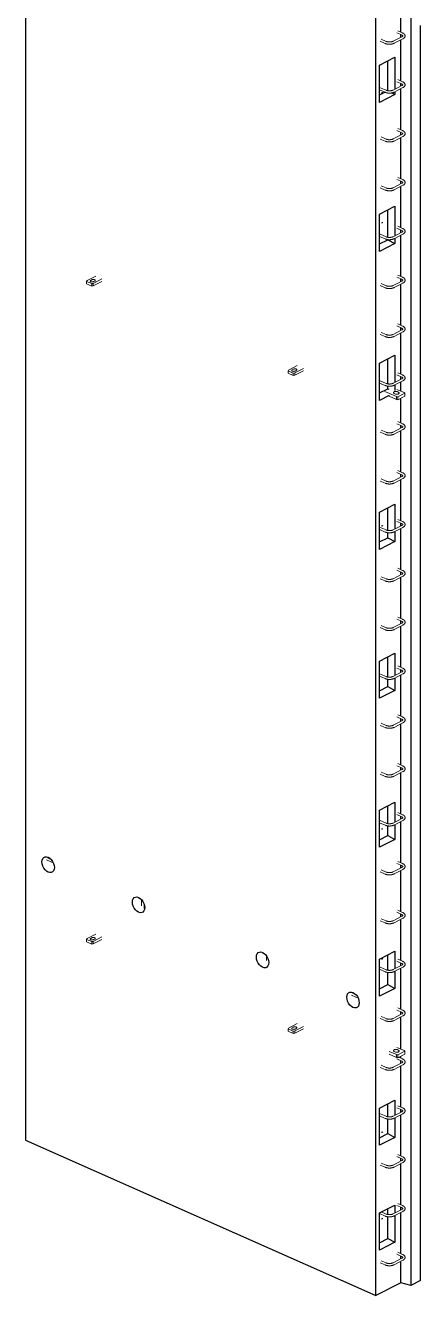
# Model space of a CAD drawing. Header units: millimetres. Extents: x -4792 to 8524, y 1067 to 19348.
# Drawn here: x 2716 to 4115, y 5855 to 10353 of the extents above; entities that cross this region are included whole.
import ezdxf

# ---------------------------------------------------------------- set-up
doc = ezdxf.new("R2010")
doc.units = ezdxf.units.MM
for name, color, linetype, lineweight in [('A-GENM', 13, 'Continuous', 18), ('A-WALL', 113, 'Continuous', 25), ('S-RBAR', 171, 'Continuous', 18)]:
    doc.layers.add(name, color=color, linetype=linetype, lineweight=lineweight)

# ---------------------------------------------------------------- blocks, each defined once
blk = doc.blocks.new('Rebar Bar - Part 2980172403-431004-3D Ortho')
at = {"layer": 'S-RBAR'}
blk.add_line((9966.4, 7041.2), (9966.4, 7058.5), dxfattribs=at)
blk = doc.blocks.new('Rebar Bar - Part 2980172403-V1-3D Ortho')
at = {"layer": 'S-RBAR'}
for p, q in [((9524, 7257.6), (9524, 7234.8)), ((9534, 7226), (9534, 7240.3))]:
    blk.add_line(p, q, dxfattribs=at)
blk = doc.blocks.new('Rebar Bar - Part 2031897438-431004-3D Ortho')
at = {"layer": 'S-RBAR'}
for p, q in [((9188.3, 7397.9), (9212.1, 7387.3)), ((9203.9, 7399.7), (9192, 7405))]:
    blk.add_line(p, q, dxfattribs=at)
blk = doc.blocks.new('Rebar Bar - Part 776176355-431004-3D Ortho')
at = {"layer": 'S-RBAR'}
blk.add_polyline3d([(10378.3, 12262.3, 0), (10377.2, 12261.7, 0), (10376, 12261.2, 0), (10374.8, 12260.7, 0), (10373.6, 12260.2, 0)], dxfattribs=at)
blk = doc.blocks.new('Rebar Bar - Part 2031897438-V2-3D Ortho')
at = {"layer": 'S-RBAR'}
for p, q in [((10267.4, 6918.9), (10291.2, 6908.3)), ((10283, 6920.8), (10271.1, 6926))]:
    blk.add_line(p, q, dxfattribs=at)
blk = doc.blocks.new('RR spread anchor face based - RR-SA-2_5-150-1726819-3D Ortho')
at = {"layer": 'A-GENM'}
for p, q in [((9362.3, 13461), (9331.6, 13445.3)), ((9353.6, 13435.5), (9384.3, 13451.2)), ((9331.6, 13445.3), (9330.1, 13442.7)), ((9330.1, 13442.7), (9348.3, 13434.6)), ((9330.1, 13442.7), (9330.1, 13433.9)), ((9348.3, 13425.8), (9330.1, 13433.9)), ((9344.6, 13446.3), (9348.7, 13448.4)), ((9348.3, 13434.6), (9353.6, 13435.5)), ((9348.3, 13434.6), (9348.3, 13425.8)), ((9353.6, 13426.7), (9348.3, 13425.8)), ((9384.3, 13442.4), (9353.6, 13426.7)), ((9353.6, 13435.5), (9353.6, 13426.7)), ((9359, 13443.9), (9354.9, 13441.8))]:
    blk.add_line(p, q, dxfattribs=at)
for points in [[(9348.7, 13448.4, 0), (9350.1, 13449, 0), (9351.8, 13449.3, 0), (9353.6, 13449.5, 0), (9355.4, 13449.4, 0), (9357.1, 13449.1, 0), (9358.6, 13448.6, 0), (9359.8, 13447.9, 0), (9360.5, 13447.1, 0), (9360.9, 13446.3, 0), (9360.7, 13445.4, 0), (9360, 13444.6, 0), (9359, 13443.9, 0)], [(9354.9, 13441.8, 0), (9353.5, 13441.2, 0), (9351.8, 13440.9, 0), (9350, 13440.7, 0), (9348.2, 13440.8, 0), (9346.5, 13441.1, 0), (9345, 13441.6, 0), (9343.8, 13442.3, 0), (9343.1, 13443.1, 0), (9342.8, 13443.9, 0)], [(9342.9, 13444.8, 0), (9343.6, 13445.6, 0), (9344.6, 13446.3, 0)]]:
    blk.add_polyline3d(points, dxfattribs=at)
blk = doc.blocks.new('RR spread anchor face based - RR-SA-2_5-150-V3-3D Ortho')
at = {"layer": 'A-GENM'}
for p, q in [((10075.9, 13144.5), (10044.9, 13128.7)), ((10066.9, 13118.9), (10097.6, 13134.6)), ((10044.9, 13128.7), (10043.4, 13126.1)), ((10043.4, 13126.1), (10061.6, 13118)), ((10043.4, 13126.1), (10043.4, 13117.3)), ((10061.6, 13109.2), (10043.4, 13117.3)), ((10057.9, 13129.7), (10062, 13131.8)), ((10061.6, 13118), (10066.9, 13118.9)), ((10061.6, 13118), (10061.6, 13109.2)), ((10066.9, 13110.1), (10061.6, 13109.2)), ((10097.6, 13125.8), (10066.9, 13110.1)), ((10066.9, 13118.9), (10066.9, 13110.1)), ((10072.3, 13127.3), (10068.2, 13125.2))]:
    blk.add_line(p, q, dxfattribs=at)
for points in [[(10068.2, 13125.2, 0), (10066.8, 13124.6, 0), (10065.1, 13124.3, 0), (10063.3, 13124.1, 0), (10061.5, 13124.2, 0), (10059.8, 13124.5, 0), (10058.3, 13125, 0), (10057.1, 13125.7, 0), (10056.4, 13126.5, 0), (10056.1, 13127.3, 0)], [(10056.2, 13128.2, 0), (10056.9, 13129, 0), (10057.9, 13129.7, 0)], [(10062, 13131.8, 0), (10063.4, 13132.4, 0), (10065.1, 13132.7, 0), (10066.9, 13132.9, 0), (10068.7, 13132.8, 0), (10070.4, 13132.5, 0), (10071.9, 13132, 0), (10073.1, 13131.3, 0), (10073.9, 13130.5, 0), (10074.2, 13129.7, 0), (10074, 13128.8, 0), (10073.3, 13128, 0), (10072.3, 13127.3, 0)]]:
    blk.add_polyline3d(points, dxfattribs=at)
blk = doc.blocks.new('RR spread anchor face based - RR-SA-2_5-150-V4-3D Ortho')
at = {"layer": 'A-GENM'}
for p, q in [((10044.9, 9132.3), (10043.4, 9129.8)), ((10075.9, 9148.2), (10044.9, 9132.3)), ((10057.9, 9133.4), (10062, 9135.5)), ((10066.9, 9122.6), (10097.4, 9138.2)), ((10072.3, 9130.9), (10068.2, 9128.9)), ((10043.4, 9129.8), (10061.6, 9121.7)), ((10043.4, 9129.8), (10043.4, 9121)), ((10061.6, 9112.9), (10043.4, 9121)), ((10061.6, 9121.7), (10066.9, 9122.6)), ((10061.6, 9121.7), (10061.6, 9112.9)), ((10066.9, 9113.8), (10061.6, 9112.9)), ((10097.6, 9129.5), (10066.9, 9113.8)), ((10066.9, 9122.6), (10066.9, 9113.8))]:
    blk.add_line(p, q, dxfattribs=at)
for points in [[(10068.2, 9128.9, 0), (10066.8, 9128.3, 0), (10065.1, 9127.9, 0), (10063.3, 9127.8, 0), (10061.5, 9127.9, 0), (10059.8, 9128.2, 0), (10058.3, 9128.7, 0), (10057.1, 9129.4, 0), (10056.4, 9130.2, 0), (10056.1, 9131, 0)], [(10056.2, 9131.9, 0), (10056.9, 9132.7, 0), (10057.9, 9133.4, 0)], [(10062, 9135.5, 0), (10063.4, 9136, 0), (10065.1, 9136.4, 0), (10066.9, 9136.6, 0), (10068.7, 9136.5, 0), (10070.4, 9136.2, 0), (10071.9, 9135.7, 0), (10073.1, 9135, 0), (10073.9, 9134.2, 0), (10074.2, 9133.3, 0), (10074, 9132.5, 0), (10073.3, 9131.7, 0), (10072.3, 9130.9, 0)]]:
    blk.add_polyline3d(points, dxfattribs=at)
blk = doc.blocks.new('Rebar Bar - Part 3166313199-431004-3D Ortho')
at = {"layer": 'S-RBAR'}
for p, q in [((10428.3, 13787), (10445.5, 13779.3)), ((10448.8, 13786.6), (10431.5, 13794.3))]:
    blk.add_line(p, q, dxfattribs=at)
blk = doc.blocks.new('Rebar Bar - Part 2227165887-431004-3D Ortho')
at = {"layer": 'S-RBAR'}
for points in [[(10446.3, 13773.1, 0), (10446.7, 13773.3, 0), (10447.1, 13773.5, 0), (10447.5, 13773.8, 0), (10447.8, 13774, 0), (10448.1, 13774.2, 0), (10448.4, 13774.4, 0), (10448.6, 13774.6, 0), (10448.8, 13774.8, 0), (10449, 13775, 0), (10449.1, 13775.2, 0), (10449.2, 13775.3, 0), (10449.3, 13775.5, 0), (10449.4, 13775.6, 0), (10449.4, 13775.7, 0), (10449.5, 13775.8, 0), (10449.5, 13775.9, 0), (10449.5, 13775.9, 0), (10449.5, 13776, 0), (10449.5, 13776, 0), (10449.5, 13776.1, 0), (10449.5, 13776.1, 0), (10449.5, 13776.2, 0), (10449.4, 13776.3, 0), (10449.4, 13776.4, 0), (10449.4, 13776.5, 0), (10449.3, 13776.6, 0), (10449.2, 13776.8, 0), (10449, 13776.9, 0), (10448.9, 13777.1, 0), (10448.7, 13777.3, 0), (10448.5, 13777.5, 0), (10448.2, 13777.7, 0), (10448, 13778, 0), (10447.6, 13778.2, 0), (10447.3, 13778.4, 0), (10446.9, 13778.6, 0), (10446.5, 13778.8, 0), (10446.1, 13779.1, 0), (10445.6, 13779.3, 0), (10445.5, 13779.3, 0)], [(10449.9, 13766, 0), (10450.6, 13766.3, 0), (10451.2, 13766.7, 0), (10451.8, 13767.1, 0), (10452.4, 13767.5, 0), (10453, 13767.9, 0), (10453.5, 13768.3, 0), (10454.1, 13768.8, 0), (10454.6, 13769.3, 0), (10455, 13769.8, 0), (10455.5, 13770.3, 0), (10455.9, 13770.9, 0), (10456.2, 13771.5, 0), (10456.6, 13772.1, 0), (10456.8, 13772.7, 0), (10457.1, 13773.4, 0), (10457.3, 13774.1, 0), (10457.4, 13774.8, 0), (10457.5, 13775.5, 0), (10457.5, 13776.2, 0), (10457.5, 13776.9, 0), (10457.3, 13777.6, 0), (10457.2, 13778.3, 0), (10457, 13779, 0), (10456.7, 13779.6, 0), (10456.4, 13780.3, 0), (10456.1, 13780.9, 0), (10455.7, 13781.4, 0), (10455.2, 13782, 0), (10454.8, 13782.5, 0), (10454.3, 13783, 0), (10453.8, 13783.5, 0), (10453.3, 13783.9, 0), (10452.7, 13784.4, 0), (10452.1, 13784.8, 0), (10451.5, 13785.2, 0), (10450.9, 13785.5, 0), (10450.3, 13785.9, 0), (10449.6, 13786.2, 0), (10448.9, 13786.6, 0), (10448.8, 13786.6, 0)]]:
    blk.add_polyline3d(points, dxfattribs=at)
blk = doc.blocks.new('Rebar Bar - Part 981547073-431004-3D Ortho')
at = {"layer": 'S-RBAR'}
for p, q in [((10446.3, 13773.1), (10414.9, 13757.1)), ((10418.6, 13749.9), (10449.9, 13766))]:
    blk.add_line(p, q, dxfattribs=at)
blk = doc.blocks.new('Rebar Bar - Part 2227165887-V5-3D Ortho')
at = {"layer": 'S-RBAR'}
for points in [[(10418.6, 13749.9, 0), (10417.9, 13749.6, 0), (10417.2, 13749.3, 0), (10416.5, 13749, 0), (10415.8, 13748.7, 0), (10415.1, 13748.5, 0), (10414.3, 13748.2, 0), (10413.5, 13748, 0), (10412.7, 13747.8, 0), (10411.9, 13747.6, 0), (10411.1, 13747.4, 0), (10410.3, 13747.2, 0), (10409.5, 13747.1, 0), (10408.6, 13746.9, 0), (10407.8, 13746.8, 0), (10406.9, 13746.7, 0), (10406.1, 13746.6, 0), (10405.2, 13746.6, 0), (10404.3, 13746.5, 0), (10403.5, 13746.5, 0), (10402.6, 13746.5, 0), (10401.7, 13746.5, 0), (10400.8, 13746.5, 0), (10400, 13746.5, 0), (10399.1, 13746.6, 0), (10398.2, 13746.6, 0), (10397.4, 13746.7, 0), (10396.5, 13746.8, 0), (10395.7, 13746.9, 0), (10394.8, 13747.1, 0), (10394, 13747.2, 0), (10393.2, 13747.4, 0), (10392.4, 13747.6, 0), (10391.6, 13747.8, 0), (10390.8, 13748, 0), (10390, 13748.2, 0), (10389.2, 13748.4, 0), (10388.5, 13748.7, 0), (10387.8, 13749, 0), (10387.1, 13749.3, 0), (10386.9, 13749.4, 0)], [(10414.9, 13757.1, 0), (10414.5, 13756.8, 0), (10414, 13756.6, 0), (10413.5, 13756.4, 0), (10413, 13756.2, 0), (10412.5, 13756, 0), (10411.9, 13755.8, 0), (10411.3, 13755.7, 0), (10410.7, 13755.5, 0), (10410.1, 13755.4, 0), (10409.5, 13755.2, 0), (10408.8, 13755.1, 0), (10408.2, 13755, 0), (10407.5, 13754.9, 0), (10406.8, 13754.8, 0), (10406.1, 13754.7, 0), (10405.4, 13754.6, 0), (10404.7, 13754.6, 0), (10404, 13754.5, 0), (10403.2, 13754.5, 0), (10402.5, 13754.5, 0), (10401.8, 13754.5, 0), (10401.1, 13754.5, 0), (10400.3, 13754.5, 0), (10399.6, 13754.5, 0), (10398.9, 13754.6, 0), (10398.2, 13754.7, 0), (10397.5, 13754.8, 0), (10396.8, 13754.8, 0), (10396.1, 13755, 0), (10395.5, 13755.1, 0), (10394.8, 13755.2, 0), (10394.2, 13755.3, 0), (10393.6, 13755.5, 0), (10393, 13755.7, 0), (10392.4, 13755.8, 0), (10391.8, 13756, 0), (10391.3, 13756.2, 0), (10390.8, 13756.4, 0), (10390.3, 13756.6, 0), (10390.1, 13756.7, 0)]]:
    blk.add_polyline3d(points, dxfattribs=at)
blk = doc.blocks.new('Rebar Bar - Part 3131074535-431004-3D Ortho')
at = {"layer": 'S-RBAR'}
for p, q in [((10390.1, 13756.7), (10372.9, 13764.3)), ((10369.7, 13757), (10386.9, 13749.4))]:
    blk.add_line(p, q, dxfattribs=at)
blk = doc.blocks.new('Rebar Bar - Part 3131074535-V9-3D Ortho')
at = {"layer": 'S-RBAR'}
for p, q in [((10390.1, 11680.4), (10367.3, 11690.6)), ((10367.3, 11681.8), (10386.9, 11673.1))]:
    blk.add_line(p, q, dxfattribs=at)
blk = doc.blocks.new('Rebar Bar - Part 3131074535-V10-3D Ortho')
at = {"layer": 'S-RBAR'}
for p, q in [((10369.7, 9258.4), (10386.9, 9250.8)), ((10390.1, 9258.1), (10372.6, 9265.8))]:
    blk.add_line(p, q, dxfattribs=at)
blk = doc.blocks.new('Rebar Bar - Part 3166313199-V11-3D Ortho')
at = {"layer": 'S-RBAR'}
for p, q in [((10428.3, 8423.3), (10445.5, 8415.6)), ((10448.8, 8422.9), (10431.5, 8430.6))]:
    blk.add_line(p, q, dxfattribs=at)
blk = doc.blocks.new('Rebar Bar - Part 3131074535-V12-3D Ortho')
at = {"layer": 'S-RBAR'}
for p, q in [((10369.7, 7701.2), (10386.9, 7693.6)), ((10390.1, 7700.9), (10373.2, 7708.4))]:
    blk.add_line(p, q, dxfattribs=at)
blk = doc.blocks.new('Rebar Bar - Part 3166313199-V13-3D Ortho')
at = {"layer": 'S-RBAR'}
for p, q in [((10428.3, 6693), (10445.5, 6685.4)), ((10448.8, 6692.7), (10435.3, 6698.7))]:
    blk.add_line(p, q, dxfattribs=at)
blk = doc.blocks.new('Rebar Bar - Part 3131074535-V14-3D Ortho')
at = {"layer": 'S-RBAR'}
for p, q in [((10367.3, 6145.1), (10386.9, 6136.4)), ((10390.1, 6143.7), (10372.9, 6151.3))]:
    blk.add_line(p, q, dxfattribs=at)
blk = doc.blocks.new('RR spread anchor face based - RR-SA-4_0-320-1726835-3D Ortho')
at = {"layer": 'A-GENM'}
for p, q in [((10401.3, 13046.2), (10426.9, 13034.9)), ((10421.8, 13044.3), (10418.9, 13045.6)), ((10454.2, 13048.8), (10428.6, 13060.2)), ((10431.1, 13051.9), (10434.1, 13050.6)), ((10432.3, 13034.1), (10456.2, 13046.3)), ((10456.2, 13046.3), (10454.2, 13048.8)), ((10456.2, 13046.3), (10456.2, 13035.8)), ((10426.9, 13024.3), (10401.3, 13035.7)), ((10426.9, 13034.9), (10432.3, 13034.1)), ((10426.9, 13024.3), (10426.9, 13034.9)), ((10432.3, 13023.6), (10426.9, 13024.3)), ((10456.2, 13035.8), (10432.3, 13023.6)), ((10432.3, 13034.1), (10432.3, 13023.6))]:
    blk.add_line(p, q, dxfattribs=at)
for points in [[(10418.9, 13045.6, 0), (10417.4, 13046.5, 0), (10416.4, 13047.5, 0), (10416, 13048.6, 0)], [(10416.2, 13049.7, 0), (10417, 13050.8, 0), (10418.4, 13051.7, 0), (10420.2, 13052.4, 0), (10422.4, 13052.9, 0), (10424.7, 13053, 0), (10427, 13052.9, 0), (10429.2, 13052.5, 0), (10431.1, 13051.9, 0)], [(10434.1, 13050.6, 0), (10435.6, 13049.7, 0), (10436.5, 13048.7, 0), (10436.9, 13047.6, 0), (10436.7, 13046.5, 0), (10435.9, 13045.4, 0), (10434.5, 13044.5, 0), (10432.7, 13043.8, 0), (10430.6, 13043.4, 0), (10428.2, 13043.2, 0), (10425.9, 13043.3, 0), (10423.7, 13043.7, 0), (10421.8, 13044.3, 0)]]:
    blk.add_polyline3d(points, dxfattribs=at)
blk = doc.blocks.new('RR spread anchor face based - RR-SA-4_0-320-V17-3D Ortho')
at = {"layer": 'A-GENM'}
for p, q in [((10385.8, 9056.8), (10426.9, 9038.5)), ((10421.8, 9048), (10418.9, 9049.3)), ((10454.2, 9052.5), (10428.6, 9063.8)), ((10431.1, 9055.6), (10434.1, 9054.3)), ((10432.3, 9037.8), (10456.2, 9050)), ((10456.2, 9050), (10454.2, 9052.5)), ((10456.2, 9050), (10456.2, 9039.4)), ((10426.9, 9028), (10401.3, 9039.3)), ((10426.9, 9038.5), (10432.3, 9037.8)), ((10426.9, 9028), (10426.9, 9038.5)), ((10432.3, 9027.2), (10426.9, 9028)), ((10456.2, 9039.4), (10432.3, 9027.2)), ((10432.3, 9037.8), (10432.3, 9027.2))]:
    blk.add_line(p, q, dxfattribs=at)
for points in [[(10418.9, 9049.3, 0), (10417.4, 9050.1, 0), (10416.4, 9051.2, 0), (10416, 9052.3, 0)], [(10416.2, 9053.4, 0), (10417, 9054.4, 0), (10418.4, 9055.3, 0), (10420.2, 9056.1, 0), (10422.4, 9056.5, 0), (10424.7, 9056.7, 0), (10427, 9056.6, 0), (10429.2, 9056.2, 0), (10431.1, 9055.6, 0)], [(10434.1, 9054.3, 0), (10435.6, 9053.4, 0), (10436.5, 9052.4, 0), (10436.9, 9051.3, 0), (10436.7, 9050.2, 0), (10435.9, 9049.1, 0), (10434.5, 9048.2, 0), (10432.7, 9047.5, 0), (10430.6, 9047, 0), (10428.2, 9046.8, 0), (10425.9, 9046.9, 0), (10423.7, 9047.3, 0), (10421.8, 9048, 0)]]:
    blk.add_polyline3d(points, dxfattribs=at)

msp = doc.modelspace()

# ---------------------------------------------------------------- linework, layer by layer
at = {"layer": 'A-WALL'}
for p, q in [((4080.79175, 13852.50882), (4080.79175, 5890.61438)), ((2716.03703, 13741.88067), (2716.03703, 6405.21266)), ((3956.08399, 5854.81882), (3956.08399, 13261.1982)), ((4044.71067, 10329.04648), (4044.71067, 10474.61745)), ((4114.87717, 5908.03641), (4114.87717, 10352.80465)), ((4044.71067, 10310.50068), (4044.71067, 10320.37309)), ((4044.71067, 10156.02341), (4044.71067, 10301.59438)), ((3969.71886, 10212.03346), (4024.25836, 10239.91015)), ((3969.71886, 10080.14123), (3969.71886, 10212.03346)), ((3999.15114, 10121.59994), (3999.15114, 10227.07714)), ((4024.25836, 10239.91015), (4024.25836, 10126.95859)), ((4044.71067, 10137.47761), (4044.71067, 10147.35002)), ((4044.71067, 9983.00035), (4044.71067, 10128.57131)), ((3969.71886, 10106.40038), (3988.82043, 10116.16373)), ((4024.25836, 10108.01792), (3969.71886, 10080.14123)), ((4013.17432, 10113.94513), (4024.25836, 10108.01792)), ((4024.25836, 10118.14393), (4024.25836, 10108.01792)), ((4044.71067, 9964.45454), (4044.71067, 9974.32695)), ((4044.71067, 9809.97728), (4044.71067, 9955.21045)), ((4044.71067, 9791.43147), (4044.71067, 9801.30388)), ((4044.71067, 9636.95421), (4044.71067, 9782.52517)), ((3969.71886, 9684.46453), (4024.25836, 9712.34122)), ((3969.71886, 9552.5723), (3969.71886, 9684.46453)), ((3999.15114, 9602.53073), (3999.15114, 9699.50821)), ((4024.25836, 9712.34122), (4024.25836, 9607.88938)), ((4044.71067, 9618.4084), (4044.71067, 9628.28081)), ((3969.71886, 9578.83145), (3999.15114, 9593.87512)), ((3999.15114, 9593.87512), (3999.15114, 9594.37986)), ((3999.15114, 9593.87512), (4024.25836, 9580.44899)), ((4024.25836, 9599.07473), (4024.25836, 9580.44899)), ((4044.71067, 9463.93114), (4044.71067, 9609.5021)), ((4024.25836, 9580.44899), (3969.71886, 9552.5723)), ((4044.71067, 9445.38533), (4044.71067, 9455.25774)), ((4044.71067, 9291.37067), (4044.71067, 9436.47903)), ((4044.71067, 9272.36226), (4044.71067, 9282.23467)), ((4044.71067, 9117.885), (4044.71067, 9263.45596)), ((3969.71886, 9156.8956), (4024.25836, 9184.77229)), ((4024.25836, 9184.77229), (4024.25836, 9088.82017)), ((3969.71886, 9025.00337), (3969.71886, 9156.8956)), ((3999.15114, 9083.46153), (3999.15114, 9171.93928)), ((4044.71067, 9099.33919), (4044.71067, 9109.2116)), ((4044.71067, 9057.78671), (4044.71067, 9090.43289)), ((3969.71886, 9051.26252), (3999.15114, 9066.30619)), ((4003.80605, 9042.4263), (3969.71886, 9025.00337)), ((3999.15114, 9066.30619), (3999.15114, 9075.31065)), ((3999.15114, 9066.30619), (4002.91722, 9064.29227)), ((4024.25836, 9080.00552), (4024.25836, 9060.35395)), ((4044.71067, 8944.86193), (4044.71067, 9032.3102)), ((4044.71067, 8926.31612), (4044.71067, 8936.18853)), ((4044.71067, 8771.83886), (4044.71067, 8917.40982)), ((4044.71067, 8753.29305), (4044.71067, 8763.16546)), ((4044.71067, 8598.81579), (4044.71067, 8744.38675)), ((3969.71886, 8629.32667), (4024.25836, 8657.20336)), ((3999.15114, 8564.39232), (3999.15114, 8644.37035)), ((4024.25836, 8657.20336), (4024.25836, 8569.75096)), ((3969.71886, 8497.43444), (3969.71886, 8629.32667)), ((3999.15114, 8538.73726), (3999.15114, 8556.24144)), ((4024.25836, 8560.93631), (4024.25836, 8525.31113)), ((4044.71067, 8580.26998), (4044.71067, 8590.14239)), ((4044.71067, 8425.79272), (4044.71067, 8571.36368)), ((3969.71886, 8523.69359), (3999.15114, 8538.73726)), ((4024.25836, 8525.31113), (3969.71886, 8497.43444)), ((3999.15114, 8538.73726), (4024.25836, 8525.31113)), ((4044.71067, 8407.24691), (4044.71067, 8417.11932)), ((4044.71067, 8252.76965), (4044.71067, 8398.34061)), ((4044.71067, 8234.22384), (4044.71067, 8244.09625)), ((4044.71067, 8079.74658), (4044.71067, 8225.31754)), ((3969.71886, 8101.75774), (4024.25836, 8129.63443)), ((3969.71886, 7969.86551), (3969.71886, 8101.75774)), ((3999.15114, 8045.32311), (3999.15114, 8116.80142)), ((4024.25836, 8129.63443), (4024.25836, 8050.68175)), ((4044.71067, 8061.20077), (4044.71067, 8071.07318)), ((4044.71067, 7906.72351), (4044.71067, 8052.29447)), ((3969.71886, 7996.12466), (3999.15114, 8011.16833)), ((3999.15114, 8011.16833), (3999.15114, 8037.17224)), ((3999.15114, 8011.16833), (4024.25836, 7997.7422)), ((4024.25836, 8041.8671), (4024.25836, 7997.7422)), ((4024.25836, 7997.7422), (3969.71886, 7969.86551)), ((4044.71067, 7888.1777), (4044.71067, 7898.05011)), ((4044.71067, 7733.90044), (4044.71067, 7879.2714)), ((4044.71067, 7715.15463), (4044.71067, 7725.02705)), ((4044.71067, 7560.67737), (4044.71067, 7706.24833)), ((3969.71886, 7574.18881), (4024.25836, 7602.0655)), ((4024.25836, 7602.0655), (4024.25836, 7531.61254)), ((3969.71886, 7442.29658), (3969.71886, 7574.18881)), ((3999.15114, 7526.2539), (3999.15114, 7589.23249)), ((3999.15114, 7483.5994), (3999.15114, 7518.10303)), ((4024.25836, 7522.79789), (4024.25836, 7470.17327)), ((4044.71067, 7542.13156), (4044.71067, 7552.00398)), ((4044.71067, 7387.6543), (4044.71067, 7533.22526)), ((3969.71886, 7468.55573), (3999.15114, 7483.5994)), ((4024.25836, 7470.17327), (3969.71886, 7442.29658)), ((3999.15114, 7483.5994), (4024.25836, 7470.17327)), ((4044.71067, 7369.10849), (4044.71067, 7378.98091)), ((4044.71067, 7214.63123), (4044.71067, 7360.20219)), ((4044.71067, 7196.08543), (4044.71067, 7205.95784)), ((4044.71067, 7041.60816), (4044.71067, 7187.17912)), ((3969.71886, 7046.61988), (4024.25836, 7074.49657)), ((4024.25836, 7074.49657), (4024.25836, 7012.54334)), ((3969.71886, 6914.72765), (3969.71886, 7046.61988)), ((3999.15114, 7007.18469), (3999.15114, 7061.66356)), ((4044.71067, 7023.06236), (4044.71067, 7032.93477)), ((3999.15114, 6956.03047), (3999.15114, 6999.03382)), ((4024.25836, 7003.72868), (4024.25836, 6942.60434)), ((4044.71067, 6868.58509), (4044.71067, 7014.15606)), ((3969.71886, 6940.9868), (3999.15114, 6956.03047)), ((4024.25836, 6942.60434), (3969.71886, 6914.72765)), ((3999.15114, 6956.03047), (4024.25836, 6942.60434)), ((4044.71067, 6850.03929), (4044.71067, 6859.9117)), ((4044.71067, 6727.6906), (4044.71067, 6841.13299)), ((4044.71067, 6695.56203), (4044.71067, 6702.2141)), ((4044.71067, 6677.01622), (4044.71067, 6686.88863)), ((4044.71067, 6522.53896), (4044.71067, 6668.10992)), ((3969.71886, 6519.05095), (4024.25836, 6546.92764)), ((3999.15114, 6488.11548), (3999.15114, 6533.88239)), ((4024.25836, 6546.92764), (4024.25836, 6493.47413)), ((3969.71886, 6387.15872), (3969.71886, 6519.05095)), ((3999.15114, 6428.46154), (3999.15114, 6479.96461)), ((4024.25836, 6484.65948), (4024.25836, 6415.03541)), ((4044.71067, 6503.99315), (4044.71067, 6513.86556)), ((4044.71067, 6349.51589), (4044.71067, 6495.08685)), ((2716.03703, 6405.21266), (3956.08399, 5854.81882)), ((3969.71886, 6413.41787), (3999.15114, 6428.46154)), ((4024.25836, 6415.03541), (3969.71886, 6387.15872)), ((3999.15114, 6428.46154), (4024.25836, 6415.03541)), ((4044.71067, 6330.97008), (4044.71067, 6340.84249)), ((4044.71067, 6176.49282), (4044.71067, 6322.06378)), ((3969.71886, 6147.5545), (4024.25836, 6175.43119)), ((3999.15114, 6142.06934), (3999.15114, 6162.59817)), ((4024.25836, 6175.43119), (4024.25836, 6147.42799)), ((4044.71067, 6157.94701), (4044.71067, 6167.81942)), ((3969.71886, 6015.66227), (3969.71886, 6147.5545)), ((3999.15114, 6056.96509), (3999.15114, 6133.90625)), ((4024.25836, 6138.61334), (4024.25836, 6043.53895)), ((4044.71067, 6003.46975), (4044.71067, 6149.04071)), ((3969.71886, 6041.92141), (3999.15114, 6056.96509)), ((4024.25836, 6043.53895), (3969.71886, 6015.66227)), ((3999.15114, 6056.96509), (4024.25836, 6043.53895)), ((4044.71067, 5984.92394), (4044.71067, 5994.79635)), ((4044.71067, 5900.12703), (4044.71067, 5976.01764)), ((4044.71067, 5900.11844), (3956.08399, 5854.81882)), ((4080.79175, 5890.61438), (4044.71067, 5900.11844)), ((4114.87717, 5908.03641), (4080.79175, 5890.61438))]:
    msp.add_line(p, q, dxfattribs=at)
for points in [[(2796.51206, 7354.28922, 0), (2790.83156, 7357.70933, 0), (2785.53819, 7362.69401, 0), (2780.99266, 7368.90356, 0), (2777.50476, 7375.91482, 0), (2775.31217, 7383.24998, 0), (2774.56432, 7390.40915, 0), (2775.31217, 7396.90447, 0), (2777.50476, 7402.29327, 0), (2780.99266, 7406.20832, 0), (2785.53819, 7408.38282, 0), (2790.83156, 7408.66857, 0), (2796.51206, 7407.04612, 0)], [(2796.51206, 7407.04612, 0), (2802.19255, 7403.62601, 0), (2807.48592, 7398.64133, 0), (2812.03145, 7392.43178, 0), (2815.51935, 7385.42052, 0), (2817.71194, 7378.08536, 0), (2818.45979, 7370.92619, 0), (2817.71194, 7364.43087, 0), (2815.51935, 7359.04207, 0), (2812.03145, 7355.12702, 0), (2807.48592, 7352.95252, 0), (2802.19255, 7352.66677, 0), (2796.51206, 7354.28922, 0)], [(3116.58317, 7212.22592, 0), (3110.90268, 7215.64602, 0), (3105.60931, 7220.6307, 0), (3101.06378, 7226.84025, 0), (3097.57588, 7233.85151, 0), (3095.38329, 7241.18667, 0), (3094.63544, 7248.34585, 0), (3095.38329, 7254.84116, 0), (3097.57588, 7260.22996, 0), (3101.06378, 7264.14501, 0), (3105.60931, 7266.31951, 0), (3110.90268, 7266.60527, 0), (3116.58317, 7264.98281, 0)], [(3116.58317, 7264.98281, 0), (3122.26366, 7261.5627, 0), (3127.55704, 7256.57803, 0), (3132.10256, 7250.36847, 0), (3135.59047, 7243.35721, 0), (3137.78306, 7236.02206, 0), (3138.53091, 7228.86288, 0), (3137.78306, 7222.36757, 0), (3135.59047, 7216.97877, 0), (3132.10256, 7213.06372, 0), (3127.55704, 7210.88922, 0), (3122.26366, 7210.60346, 0), (3116.58317, 7212.22592, 0)], [(3555.53785, 7017.39624, 0), (3549.85736, 7020.81635, 0), (3544.56398, 7025.80102, 0), (3540.01846, 7032.01058, 0), (3536.53055, 7039.02184, 0), (3534.33797, 7046.35699, 0), (3533.59011, 7053.51617, 0), (3534.33797, 7060.01148, 0), (3536.53055, 7065.40028, 0), (3540.01846, 7069.31533, 0), (3544.56398, 7071.48983, 0), (3549.85736, 7071.77559, 0), (3555.53785, 7070.15313, 0)], [(3555.53785, 7070.15313, 0), (3561.21834, 7066.73303, 0), (3566.51172, 7061.74835, 0), (3571.05724, 7055.5388, 0), (3574.54514, 7048.52754, 0), (3576.73773, 7041.19238, 0), (3577.48558, 7034.0332, 0), (3576.73773, 7027.53789, 0), (3574.54514, 7022.14909, 0), (3571.05724, 7018.23404, 0), (3566.51172, 7016.05954, 0), (3561.21834, 7015.77378, 0), (3555.53785, 7017.39624, 0)], [(3875.60897, 6875.33293, 0), (3869.92847, 6878.75304, 0), (3864.6351, 6883.73772, 0), (3860.08957, 6889.94727, 0), (3856.60167, 6896.95853, 0), (3854.40908, 6904.29369, 0), (3853.66123, 6911.45286, 0), (3854.40908, 6917.94818, 0), (3856.60167, 6923.33698, 0), (3860.08957, 6927.25203, 0), (3864.6351, 6929.42653, 0), (3869.92847, 6929.71228, 0), (3875.60897, 6928.08983, 0)], [(3875.60897, 6928.08983, 0), (3881.28946, 6924.66972, 0), (3886.58283, 6919.68504, 0), (3891.12836, 6913.47549, 0), (3894.61626, 6906.46423, 0), (3896.80885, 6899.12907, 0), (3897.5567, 6891.9699, 0), (3896.80885, 6885.47458, 0), (3894.61626, 6880.08578, 0), (3891.12836, 6876.17073, 0), (3886.58283, 6873.99623, 0), (3881.28946, 6873.71048, 0), (3875.60897, 6875.33293, 0)]]:
    msp.add_polyline3d(points, dxfattribs=at)

# ---------------------------------------------------------------- block references
at = {"layer": 'A-GENM'}
for name, p in [('RR spread anchor face based - RR-SA-2_5-150-1726819-3D Ortho', (-6397.53374, -3996.33465)), ('RR spread anchor face based - RR-SA-2_5-150-V4-3D Ortho', (-6397.53374, 0)), ('RR spread anchor face based - RR-SA-4_0-320-V17-3D Ortho', (-6397.53374, 0)), ('RR spread anchor face based - RR-SA-2_5-150-1726819-3D Ortho', (-6397.53374, -6326.43075)), ('RR spread anchor face based - RR-SA-2_5-150-V3-3D Ortho', (-6397.53374, -6326.43075)), ('RR spread anchor face based - RR-SA-4_0-320-1726835-3D Ortho', (-6397.53374, -6326.43075))]:
    msp.add_blockref(name, p, dxfattribs=at)
at = {"layer": 'S-RBAR'}
for name, p in [('Rebar Bar - Part 3131074535-431004-3D Ortho', (-6397.53374, -3460.46139)), ('Rebar Bar - Part 981547073-431004-3D Ortho', (-6397.53374, -3460.46139)), ('Rebar Bar - Part 3166313199-431004-3D Ortho', (-6397.53374, -3460.46139)), ('Rebar Bar - Part 2227165887-431004-3D Ortho', (-6397.53374, -3460.46139)), ('Rebar Bar - Part 2227165887-V5-3D Ortho', (-6397.53374, -3460.46139)), ('Rebar Bar - Part 3131074535-V9-3D Ortho', (-6397.53374, -1557.20763)), ('Rebar Bar - Part 2227165887-V5-3D Ortho', (-6397.53374, -3633.48446)), ('Rebar Bar - Part 981547073-431004-3D Ortho', (-6397.53374, -3633.48446)), ('Rebar Bar - Part 3166313199-431004-3D Ortho', (-6397.53374, -3633.48446)), ('Rebar Bar - Part 2227165887-431004-3D Ortho', (-6397.53374, -3633.48446)), ('Rebar Bar - Part 776176355-431004-3D Ortho', (-6397.53374, -2146.99866)), ('Rebar Bar - Part 3166313199-431004-3D Ortho', (-6397.53374, -3806.50753)), ('Rebar Bar - Part 3131074535-431004-3D Ortho', (-6397.53374, -3806.50753)), ('Rebar Bar - Part 2227165887-V5-3D Ortho', (-6397.53374, -3806.50753)), ('Rebar Bar - Part 981547073-431004-3D Ortho', (-6397.53374, -3806.50753)), ('Rebar Bar - Part 2227165887-431004-3D Ortho', (-6397.53374, -3806.50753)), ('Rebar Bar - Part 3166313199-431004-3D Ortho', (-6397.53374, -3979.5306)), ('Rebar Bar - Part 2227165887-431004-3D Ortho', (-6397.53374, -3979.5306)), ('Rebar Bar - Part 3131074535-431004-3D Ortho', (-6397.53374, -3979.5306)), ('Rebar Bar - Part 2227165887-V5-3D Ortho', (-6397.53374, -3979.5306)), ('Rebar Bar - Part 981547073-431004-3D Ortho', (-6397.53374, -3979.5306)), ('Rebar Bar - Part 776176355-431004-3D Ortho', (-6397.53374, -2607.0698)), ('Rebar Bar - Part 3166313199-431004-3D Ortho', (-6397.53374, -4152.55367)), ('Rebar Bar - Part 2227165887-431004-3D Ortho', (-6397.53374, -4152.55367)), ('Rebar Bar - Part 3131074535-V9-3D Ortho', (-6397.53374, -2076.27683)), ('Rebar Bar - Part 2227165887-V5-3D Ortho', (-6397.53374, -4152.55367)), ('Rebar Bar - Part 981547073-431004-3D Ortho', (-6397.53374, -4152.55367)), ('Rebar Bar - Part 981547073-431004-3D Ortho', (-6397.53374, -4325.57674)), ('Rebar Bar - Part 3166313199-431004-3D Ortho', (-6397.53374, -4325.57674)), ('Rebar Bar - Part 2227165887-431004-3D Ortho', (-6397.53374, -4325.57674)), ('Rebar Bar - Part 3131074535-431004-3D Ortho', (-6397.53374, -4325.57674)), ('Rebar Bar - Part 2227165887-V5-3D Ortho', (-6397.53374, -4325.57674)), ('Rebar Bar - Part 981547073-431004-3D Ortho', (-6397.53374, -4498.59981)), ('Rebar Bar - Part 3166313199-431004-3D Ortho', (-6397.53374, -4498.59981)), ('Rebar Bar - Part 2227165887-431004-3D Ortho', (-6397.53374, -4498.59981)), ('Rebar Bar - Part 3131074535-V10-3D Ortho', (-6397.53374, 0)), ('Rebar Bar - Part 2227165887-V5-3D Ortho', (-6397.53374, -4498.59981)), ('Rebar Bar - Part 3131074535-V9-3D Ortho', (-6397.53374, -2595.34604)), ('Rebar Bar - Part 981547073-431004-3D Ortho', (-6397.53374, -4671.62288)), ('Rebar Bar - Part 3166313199-431004-3D Ortho', (-6397.53374, -4671.62288)), ('Rebar Bar - Part 2227165887-431004-3D Ortho', (-6397.53374, -4671.62288)), ('Rebar Bar - Part 2227165887-V5-3D Ortho', (-6397.53374, -4671.62288)), ('Rebar Bar - Part 3131074535-431004-3D Ortho', (-6397.53374, -4844.64595)), ('Rebar Bar - Part 2227165887-V5-3D Ortho', (-6397.53374, -4844.64595)), ('Rebar Bar - Part 981547073-431004-3D Ortho', (-6397.53374, -4844.64595)), ('Rebar Bar - Part 3166313199-431004-3D Ortho', (-6397.53374, -4844.64595)), ('Rebar Bar - Part 2227165887-431004-3D Ortho', (-6397.53374, -4844.64595)), ('Rebar Bar - Part 3166313199-431004-3D Ortho', (-6397.53374, -5017.66902)), ('Rebar Bar - Part 3131074535-431004-3D Ortho', (-6397.53374, -5017.66902)), ('Rebar Bar - Part 2227165887-V5-3D Ortho', (-6397.53374, -5017.66902)), ('Rebar Bar - Part 981547073-431004-3D Ortho', (-6397.53374, -5017.66902)), ('Rebar Bar - Part 2227165887-431004-3D Ortho', (-6397.53374, -5017.66902)), ('Rebar Bar - Part 3166313199-431004-3D Ortho', (-6397.53374, -5190.69208)), ('Rebar Bar - Part 2227165887-431004-3D Ortho', (-6397.53374, -5190.69208)), ('Rebar Bar - Part 3131074535-V9-3D Ortho', (-6397.53374, -3114.41525)), ('Rebar Bar - Part 776176355-431004-3D Ortho', (-6397.53374, -3680.56912)), ('Rebar Bar - Part 2227165887-V5-3D Ortho', (-6397.53374, -5190.69208)), ('Rebar Bar - Part 981547073-431004-3D Ortho', (-6397.53374, -5190.69208)), ('Rebar Bar - Part 3166313199-V11-3D Ortho', (-6397.53374, 0)), ('Rebar Bar - Part 2227165887-431004-3D Ortho', (-6397.53374, -5363.71515)), ('Rebar Bar - Part 3131074535-431004-3D Ortho', (-6397.53374, -5363.71515)), ('Rebar Bar - Part 2227165887-V5-3D Ortho', (-6397.53374, -5363.71515)), ('Rebar Bar - Part 981547073-431004-3D Ortho', (-6397.53374, -5363.71515)), ('Rebar Bar - Part 981547073-431004-3D Ortho', (-6397.53374, -5536.73822)), ('Rebar Bar - Part 3166313199-431004-3D Ortho', (-6397.53374, -5536.73822)), ('Rebar Bar - Part 2227165887-431004-3D Ortho', (-6397.53374, -5536.73822)), ('Rebar Bar - Part 3131074535-431004-3D Ortho', (-6397.53374, -5536.73822)), ('Rebar Bar - Part 2227165887-V5-3D Ortho', (-6397.53374, -5536.73822)), ('Rebar Bar - Part 3131074535-V9-3D Ortho', (-6397.53374, -3633.48446)), ('Rebar Bar - Part 981547073-431004-3D Ortho', (-6397.53374, -5709.76129)), ('Rebar Bar - Part 3166313199-431004-3D Ortho', (-6397.53374, -5709.76129)), ('Rebar Bar - Part 2227165887-431004-3D Ortho', (-6397.53374, -5709.76129)), ('Rebar Bar - Part 2227165887-V5-3D Ortho', (-6397.53374, -5709.76129)), ('Rebar Bar - Part 3131074535-431004-3D Ortho', (-6397.53374, -5882.78436)), ('Rebar Bar - Part 2227165887-V5-3D Ortho', (-6397.53374, -5882.78436)), ('Rebar Bar - Part 981547073-431004-3D Ortho', (-6397.53374, -5882.78436)), ('Rebar Bar - Part 3166313199-431004-3D Ortho', (-6397.53374, -5882.78436)), ('Rebar Bar - Part 2227165887-431004-3D Ortho', (-6397.53374, -5882.78436)), ('Rebar Bar - Part 3166313199-431004-3D Ortho', (-6397.53374, -6055.80743)), ('Rebar Bar - Part 3131074535-V12-3D Ortho', (-6397.53374, 0)), ('Rebar Bar - Part 2227165887-V5-3D Ortho', (-6397.53374, -6055.80743)), ('Rebar Bar - Part 981547073-431004-3D Ortho', (-6397.53374, -6055.80743)), ('Rebar Bar - Part 2227165887-431004-3D Ortho', (-6397.53374, -6055.80743)), ('Rebar Bar - Part 3166313199-431004-3D Ortho', (-6397.53374, -6228.8305)), ('Rebar Bar - Part 2227165887-431004-3D Ortho', (-6397.53374, -6228.8305)), ('Rebar Bar - Part 3131074535-V9-3D Ortho', (-6397.53374, -4152.55367)), ('Rebar Bar - Part 2227165887-V5-3D Ortho', (-6397.53374, -6228.8305)), ('Rebar Bar - Part 981547073-431004-3D Ortho', (-6397.53374, -6228.8305)), ('Rebar Bar - Part 776176355-431004-3D Ortho', (-6397.53374, -4754.06845)), ('Rebar Bar - Part 2031897438-431004-3D Ortho', (-6397.53374, 0)), ('Rebar Bar - Part 3166313199-431004-3D Ortho', (-6397.53374, -6401.85357)), ('Rebar Bar - Part 2227165887-431004-3D Ortho', (-6397.53374, -6401.85357)), ('Rebar Bar - Part 3131074535-431004-3D Ortho', (-6397.53374, -6401.85357)), ('Rebar Bar - Part 2227165887-V5-3D Ortho', (-6397.53374, -6401.85357)), ('Rebar Bar - Part 981547073-431004-3D Ortho', (-6397.53374, -6401.85357)), ('Rebar Bar - Part 2980172403-V1-3D Ortho', (-6397.53374, 0)), ('Rebar Bar - Part 981547073-431004-3D Ortho', (-6397.53374, -6574.87664)), ('Rebar Bar - Part 3166313199-431004-3D Ortho', (-6397.53374, -6574.87664)), ('Rebar Bar - Part 2227165887-431004-3D Ortho', (-6397.53374, -6574.87664)), ('Rebar Bar - Part 3131074535-431004-3D Ortho', (-6397.53374, -6574.87664)), ('Rebar Bar - Part 2227165887-V5-3D Ortho', (-6397.53374, -6574.87664)), ('Rebar Bar - Part 2980172403-431004-3D Ortho', (-6397.53374, 0)), ('Rebar Bar - Part 3131074535-V9-3D Ortho', (-6397.53374, -4671.62288)), ('Rebar Bar - Part 776176355-431004-3D Ortho', (-6397.53374, -5214.13959)), ('Rebar Bar - Part 981547073-431004-3D Ortho', (-6397.53374, -6747.89971)), ('Rebar Bar - Part 3166313199-431004-3D Ortho', (-6397.53374, -6747.89971)), ('Rebar Bar - Part 2227165887-431004-3D Ortho', (-6397.53374, -6747.89971)), ('Rebar Bar - Part 2227165887-V5-3D Ortho', (-6397.53374, -6747.89971)), ('Rebar Bar - Part 2031897438-V2-3D Ortho', (-6397.53374, 0)), ('Rebar Bar - Part 3131074535-431004-3D Ortho', (-6397.53374, -6920.92278)), ('Rebar Bar - Part 981547073-431004-3D Ortho', (-6397.53374, -6920.92278)), ('Rebar Bar - Part 3166313199-431004-3D Ortho', (-6397.53374, -6920.92278)), ('Rebar Bar - Part 2227165887-431004-3D Ortho', (-6397.53374, -6920.92278)), ('Rebar Bar - Part 2227165887-V5-3D Ortho', (-6397.53374, -6920.92278)), ('Rebar Bar - Part 3131074535-431004-3D Ortho', (-6397.53374, -7093.94585)), ('Rebar Bar - Part 2227165887-V5-3D Ortho', (-6397.53374, -7093.94585)), ('Rebar Bar - Part 981547073-431004-3D Ortho', (-6397.53374, -7093.94585)), ('Rebar Bar - Part 3166313199-V13-3D Ortho', (-6397.53374, 0)), ('Rebar Bar - Part 2227165887-431004-3D Ortho', (-6397.53374, -7093.94585)), ('Rebar Bar - Part 3166313199-431004-3D Ortho', (-6397.53374, -7266.96892)), ('Rebar Bar - Part 3131074535-V9-3D Ortho', (-6397.53374, -5190.69208)), ('Rebar Bar - Part 2227165887-V5-3D Ortho', (-6397.53374, -7266.96892)), ('Rebar Bar - Part 981547073-431004-3D Ortho', (-6397.53374, -7266.96892)), ('Rebar Bar - Part 2227165887-431004-3D Ortho', (-6397.53374, -7266.96892)), ('Rebar Bar - Part 776176355-431004-3D Ortho', (-6397.53374, -5827.56778)), ('Rebar Bar - Part 3166313199-431004-3D Ortho', (-6397.53374, -7439.99199)), ('Rebar Bar - Part 2227165887-431004-3D Ortho', (-6397.53374, -7439.99199)), ('Rebar Bar - Part 3131074535-431004-3D Ortho', (-6397.53374, -7439.99199)), ('Rebar Bar - Part 2227165887-V5-3D Ortho', (-6397.53374, -7439.99199)), ('Rebar Bar - Part 981547073-431004-3D Ortho', (-6397.53374, -7439.99199)), ('Rebar Bar - Part 3166313199-431004-3D Ortho', (-6397.53374, -7613.01506)), ('Rebar Bar - Part 2227165887-431004-3D Ortho', (-6397.53374, -7613.01506)), ('Rebar Bar - Part 3131074535-V14-3D Ortho', (-6397.53374, 0)), ('Rebar Bar - Part 776176355-431004-3D Ortho', (-6397.53374, -6134.28187)), ('Rebar Bar - Part 2227165887-V5-3D Ortho', (-6397.53374, -7613.01506)), ('Rebar Bar - Part 981547073-431004-3D Ortho', (-6397.53374, -7613.01506)), ('Rebar Bar - Part 981547073-431004-3D Ortho', (-6397.53374, -7786.03813)), ('Rebar Bar - Part 3166313199-431004-3D Ortho', (-6397.53374, -7786.03813)), ('Rebar Bar - Part 2227165887-431004-3D Ortho', (-6397.53374, -7786.03813)), ('Rebar Bar - Part 3131074535-431004-3D Ortho', (-6397.53374, -7786.03813)), ('Rebar Bar - Part 2227165887-V5-3D Ortho', (-6397.53374, -7786.03813))]:
    msp.add_blockref(name, p, dxfattribs=at)

doc.saveas('drawing.dxf')
